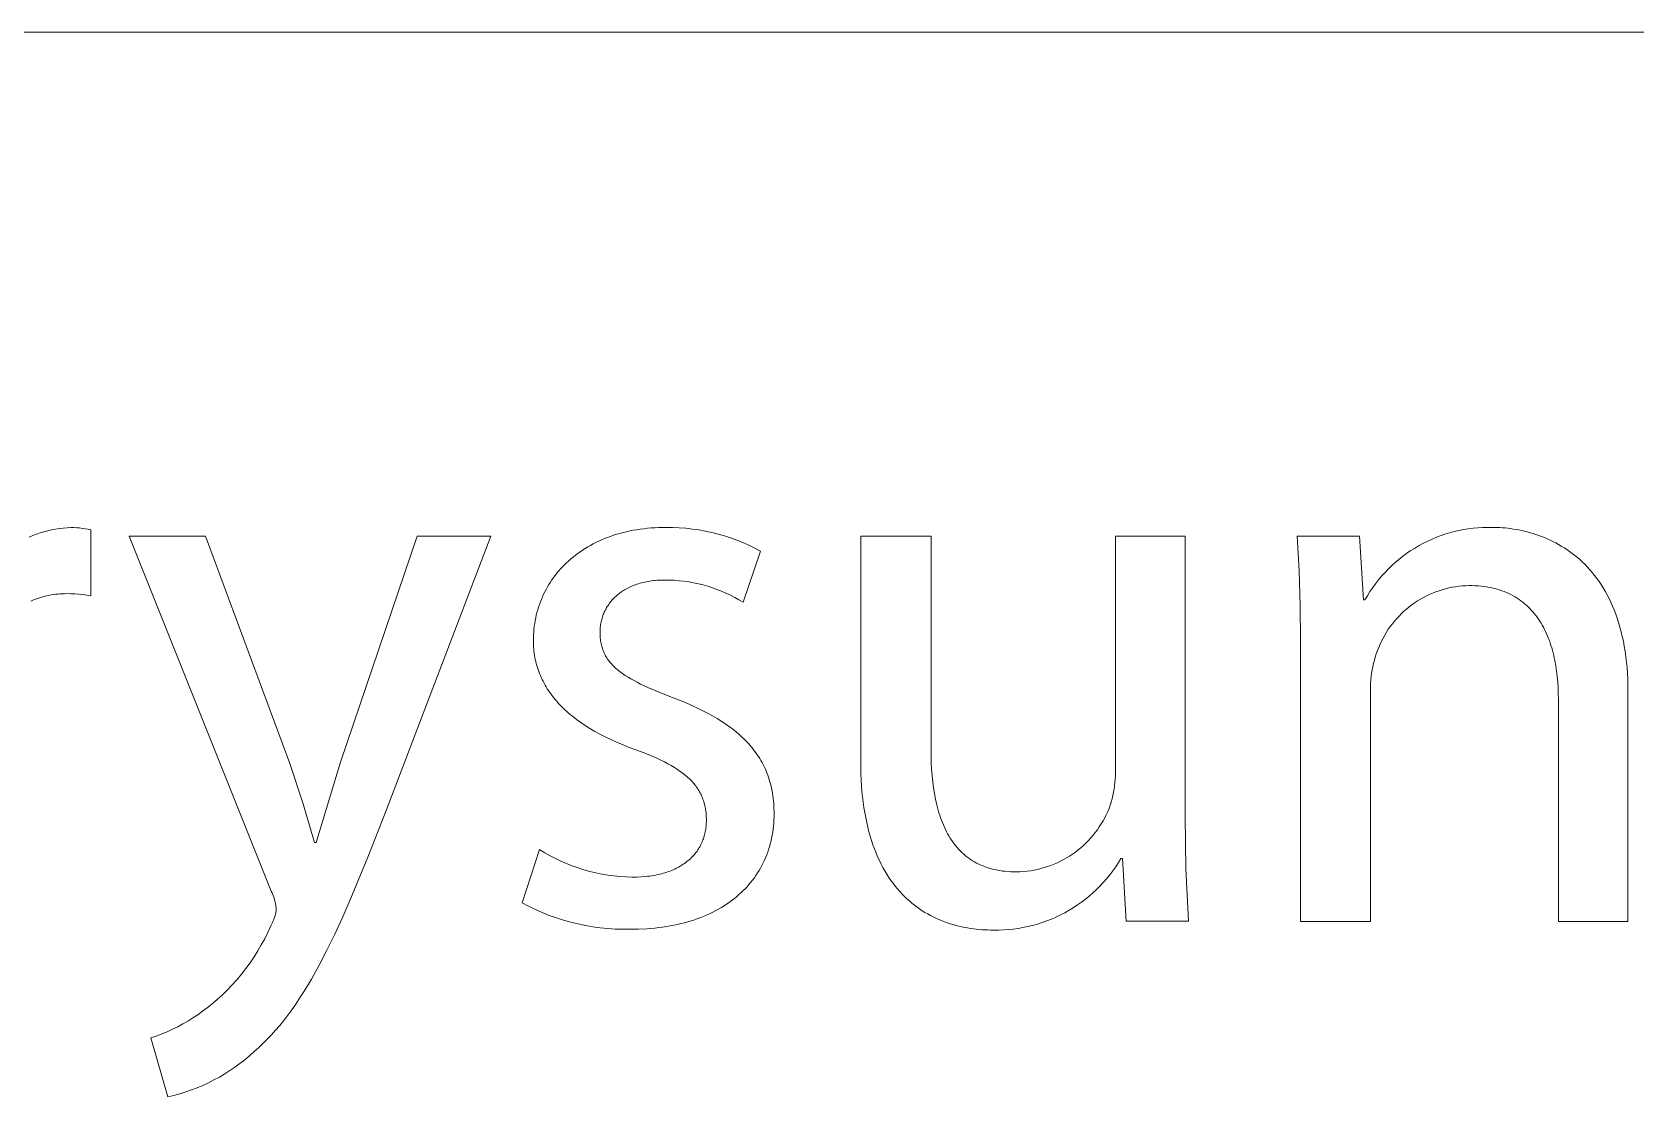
# Model space of a CAD drawing. Header units: millimetres. Extents: x -1421 to 3505, y -683 to 2759.
# Drawn here: x 2356.7 to 2456.1, y -611.1 to -545.1 of the extents above; entities that cross this region are included whole.
import ezdxf

# ---------------------------------------------------------------- set-up
doc = ezdxf.new("R2010")
doc.units = ezdxf.units.MM
doc.header["$MEASUREMENT"] = 0
doc.layers.add('Domyślny', color=7, linetype='Continuous', true_color=0x000000)

msp = doc.modelspace()

# ---------------------------------------------------------------- linework, layer by layer
at = {"layer": 'Domyślny', "color": 18, "lineweight": 15, "true_color": 0x000000}
for p, q in [((1643.607, -545.123), (3500.451, -545.123)), ((2358.853, -575.848), (2359.096, -575.835)), ((2359.096, -575.835), (2359.273, -575.839)), ((2359.273, -575.839), (2359.451, -575.85)), ((2395.296, -575.847), (2395.529, -575.836)), ((2395.529, -575.836), (2395.765, -575.829)), ((2395.765, -575.829), (2396.004, -575.826)), ((2396.004, -575.826), (2396.411, -575.831)), ((2396.411, -575.831), (2396.818, -575.85)), ((2446.335, -575.849), (2446.633, -575.831)), ((2446.633, -575.831), (2446.931, -575.824)), ((2446.931, -575.824), (2447.229, -575.826)), ((2447.229, -575.826), (2447.385, -575.828)), ((2447.385, -575.828), (2447.543, -575.832)), ((2447.543, -575.832), (2447.704, -575.84)), ((2447.704, -575.84), (2447.867, -575.851)), ((2356.502, -576.43), (2356.727, -576.336)), ((2356.727, -576.336), (2356.955, -576.25)), ((2356.955, -576.25), (2357.185, -576.172)), ((2357.185, -576.172), (2357.418, -576.101)), ((2357.418, -576.101), (2357.653, -576.039)), ((2357.653, -576.039), (2357.89, -575.984)), ((2357.89, -575.984), (2358.129, -575.938)), ((2358.129, -575.938), (2358.369, -575.9)), ((2358.369, -575.9), (2358.611, -575.87)), ((2358.611, -575.87), (2358.853, -575.848)), ((2359.451, -575.85), (2359.627, -575.865)), ((2359.627, -575.865), (2359.803, -575.886)), ((2359.803, -575.886), (2359.979, -575.913)), ((2359.979, -575.913), (2360.153, -575.945)), ((2360.153, -575.945), (2360.326, -575.982)), ((2360.326, -575.982), (2360.326, -580.067)), ((2371.52, -598.371), (2362.711, -576.374)), ((2362.711, -576.374), (2367.435, -576.374)), ((2367.435, -576.374), (2372.668, -590.464)), ((2375.817, -590.382), (2380.558, -576.374)), ((2385.134, -576.374), (2378.639, -593.384)), ((2380.558, -576.374), (2385.134, -576.374)), ((2391.474, -576.852), (2391.645, -576.765)), ((2391.645, -576.765), (2391.82, -576.682)), ((2391.82, -576.682), (2391.998, -576.602)), ((2391.998, -576.602), (2392.179, -576.525)), ((2392.179, -576.525), (2392.364, -576.453)), ((2392.364, -576.453), (2392.552, -576.384)), ((2392.552, -576.384), (2392.743, -576.318)), ((2392.743, -576.318), (2392.938, -576.257)), ((2392.938, -576.257), (2393.137, -576.199)), ((2393.137, -576.199), (2393.338, -576.145)), ((2393.338, -576.145), (2393.543, -576.096)), ((2393.543, -576.096), (2393.751, -576.05)), ((2393.751, -576.05), (2393.962, -576.008)), ((2393.962, -576.008), (2394.177, -575.971)), ((2394.177, -575.971), (2394.394, -575.937)), ((2394.394, -575.937), (2394.615, -575.908)), ((2394.615, -575.908), (2394.839, -575.883)), ((2394.839, -575.883), (2395.066, -575.863)), ((2395.066, -575.863), (2395.296, -575.847)), ((2396.818, -575.85), (2397.223, -575.882)), ((2397.223, -575.882), (2397.628, -575.928)), ((2397.628, -575.928), (2398.03, -575.987)), ((2398.03, -575.987), (2398.43, -576.06)), ((2398.43, -576.06), (2398.828, -576.146)), ((2398.828, -576.146), (2399.223, -576.245)), ((2399.223, -576.245), (2399.614, -576.358)), ((2399.614, -576.358), (2400.001, -576.484)), ((2400.001, -576.484), (2400.383, -576.622)), ((2400.383, -576.622), (2400.761, -576.774)), ((2400.761, -576.774), (2401.133, -576.938)), ((2408.067, -590.343), (2408.067, -576.368)), ((2408.067, -576.368), (2412.43, -576.368)), ((2412.43, -576.368), (2412.43, -589.588)), ((2423.863, -591.016), (2423.863, -576.368)), ((2423.863, -576.368), (2428.194, -576.368)), ((2428.194, -576.368), (2428.194, -593.738)), ((2435.26, -578.526), (2435.14, -576.368)), ((2435.14, -576.368), (2438.995, -576.368)), ((2438.995, -576.368), (2439.241, -580.321)), ((2442.658, -576.974), (2442.919, -576.831)), ((2442.919, -576.831), (2443.186, -576.697)), ((2443.186, -576.697), (2443.456, -576.572)), ((2443.456, -576.572), (2443.731, -576.456)), ((2443.731, -576.456), (2444.01, -576.349)), ((2444.01, -576.349), (2444.292, -576.252)), ((2444.292, -576.252), (2444.577, -576.165)), ((2444.577, -576.165), (2444.865, -576.088)), ((2444.865, -576.088), (2445.155, -576.02)), ((2445.155, -576.02), (2445.448, -575.962)), ((2445.448, -575.962), (2445.742, -575.914)), ((2445.742, -575.914), (2446.038, -575.877)), ((2446.038, -575.877), (2446.335, -575.849)), ((2447.867, -575.851), (2448.032, -575.865)), ((2448.032, -575.865), (2448.199, -575.882)), ((2448.199, -575.882), (2448.367, -575.903)), ((2448.367, -575.903), (2448.537, -575.928)), ((2448.537, -575.928), (2448.709, -575.956)), ((2448.709, -575.956), (2448.881, -575.988)), ((2448.881, -575.988), (2449.055, -576.024)), ((2449.055, -576.024), (2449.23, -576.063)), ((2449.23, -576.063), (2449.405, -576.107)), ((2449.405, -576.107), (2449.582, -576.155)), ((2449.582, -576.155), (2449.758, -576.208)), ((2449.758, -576.208), (2449.935, -576.264)), ((2449.935, -576.264), (2450.112, -576.325)), ((2450.112, -576.325), (2450.289, -576.391)), ((2450.289, -576.391), (2450.465, -576.461)), ((2450.465, -576.461), (2450.642, -576.536)), ((2450.642, -576.536), (2450.818, -576.616)), ((2450.818, -576.616), (2450.993, -576.701)), ((2450.993, -576.701), (2451.167, -576.79)), ((2451.167, -576.79), (2451.34, -576.885)), ((2389.962, -577.897), (2390.097, -577.779)), ((2390.097, -577.779), (2390.235, -577.664)), ((2390.235, -577.664), (2390.377, -577.552)), ((2390.377, -577.552), (2390.523, -577.442)), ((2390.523, -577.442), (2390.673, -577.336)), ((2390.673, -577.336), (2390.826, -577.233)), ((2390.826, -577.233), (2390.983, -577.133)), ((2390.983, -577.133), (2391.143, -577.036)), ((2391.143, -577.036), (2391.307, -576.942)), ((2391.307, -576.942), (2391.474, -576.852)), ((2401.86, -577.303), (2400.778, -580.468)), ((2401.133, -576.938), (2401.5, -577.114)), ((2401.5, -577.114), (2401.86, -577.303)), ((2441.204, -578.012), (2441.431, -577.818)), ((2441.431, -577.818), (2441.665, -577.633)), ((2441.665, -577.633), (2441.904, -577.456)), ((2441.904, -577.456), (2442.15, -577.287)), ((2442.15, -577.287), (2442.401, -577.126)), ((2442.401, -577.126), (2442.658, -576.974)), ((2451.34, -576.885), (2451.513, -576.985)), ((2451.513, -576.985), (2451.684, -577.091)), ((2451.684, -577.091), (2451.853, -577.201)), ((2451.853, -577.201), (2452.021, -577.318)), ((2452.021, -577.318), (2452.187, -577.44)), ((2452.187, -577.44), (2452.351, -577.567)), ((2452.351, -577.567), (2452.513, -577.701)), ((2452.513, -577.701), (2452.673, -577.84)), ((2389.022, -578.939), (2389.126, -578.8)), ((2389.126, -578.8), (2389.234, -578.663)), ((2389.234, -578.663), (2389.345, -578.529)), ((2389.345, -578.529), (2389.461, -578.397)), ((2389.461, -578.397), (2389.581, -578.268)), ((2389.581, -578.268), (2389.704, -578.142)), ((2389.704, -578.142), (2389.831, -578.018)), ((2389.831, -578.018), (2389.962, -577.897)), ((2435.325, -580.686), (2435.26, -578.526)), ((2440.365, -578.858), (2440.563, -578.636)), ((2440.563, -578.636), (2440.77, -578.421)), ((2440.77, -578.421), (2440.983, -578.212)), ((2440.983, -578.212), (2441.204, -578.012)), ((2452.673, -577.84), (2452.83, -577.985)), ((2452.83, -577.985), (2452.985, -578.136)), ((2452.985, -578.136), (2453.137, -578.294)), ((2453.137, -578.294), (2453.286, -578.458)), ((2453.286, -578.458), (2453.432, -578.628)), ((2453.432, -578.628), (2453.575, -578.804)), ((2453.575, -578.804), (2453.715, -578.988)), ((2388.482, -579.82), (2388.562, -579.668)), ((2388.562, -579.668), (2388.646, -579.518)), ((2388.646, -579.518), (2388.734, -579.37)), ((2388.734, -579.37), (2388.826, -579.224)), ((2388.826, -579.224), (2388.922, -579.08)), ((2388.922, -579.08), (2389.022, -578.939)), ((2393.281, -579.79), (2393.209, -579.839)), ((2393.355, -579.742), (2393.281, -579.79)), ((2393.43, -579.696), (2393.355, -579.742)), ((2393.508, -579.651), (2393.43, -579.696)), ((2393.587, -579.608), (2393.508, -579.651)), ((2393.669, -579.566), (2393.587, -579.608)), ((2393.752, -579.526), (2393.669, -579.566)), ((2393.837, -579.487), (2393.752, -579.526)), ((2393.923, -579.45), (2393.837, -579.487)), ((2394.012, -579.415), (2393.923, -579.45)), ((2394.102, -579.381), (2394.012, -579.415)), ((2394.194, -579.349), (2394.102, -579.381)), ((2394.288, -579.319), (2394.194, -579.349)), ((2394.384, -579.29), (2394.288, -579.319)), ((2394.481, -579.263), (2394.384, -579.29)), ((2394.58, -579.239), (2394.481, -579.263)), ((2394.681, -579.215), (2394.58, -579.239)), ((2394.784, -579.194), (2394.681, -579.215)), ((2394.888, -579.175), (2394.784, -579.194)), ((2394.995, -579.157), (2394.888, -579.175)), ((2395.103, -579.142), (2394.995, -579.157)), ((2395.212, -579.129), (2395.103, -579.142)), ((2395.324, -579.117), (2395.212, -579.129)), ((2395.437, -579.108), (2395.324, -579.117)), ((2395.551, -579.1), (2395.437, -579.108)), ((2395.668, -579.095), (2395.551, -579.1)), ((2395.786, -579.092), (2395.668, -579.095)), ((2395.906, -579.091), (2395.786, -579.092)), ((2396.208, -579.094), (2395.906, -579.091)), ((2396.509, -579.108), (2396.208, -579.094)), ((2396.81, -579.132), (2396.509, -579.108)), ((2397.11, -579.165), (2396.81, -579.132)), ((2397.408, -579.208), (2397.11, -579.165)), ((2397.705, -579.261), (2397.408, -579.208)), ((2398, -579.324), (2397.705, -579.261)), ((2398.293, -579.397), (2398, -579.324)), ((2398.584, -579.479), (2398.293, -579.397)), ((2398.871, -579.57), (2398.584, -579.479)), ((2399.155, -579.672), (2398.871, -579.57)), ((2399.436, -579.782), (2399.155, -579.672)), ((2399.713, -579.901), (2399.436, -579.782)), ((2439.489, -580.063), (2439.648, -579.81)), ((2439.648, -579.81), (2439.815, -579.563)), ((2439.815, -579.563), (2439.99, -579.322)), ((2439.99, -579.322), (2440.173, -579.087)), ((2440.173, -579.087), (2440.365, -578.858)), ((2443.931, -579.754), (2443.732, -579.825)), ((2444.133, -579.69), (2443.931, -579.754)), ((2444.337, -579.633), (2444.133, -579.69)), ((2444.543, -579.583), (2444.337, -579.633)), ((2444.75, -579.541), (2444.543, -579.583)), ((2444.959, -579.505), (2444.75, -579.541)), ((2445.169, -579.477), (2444.959, -579.505)), ((2445.379, -579.456), (2445.169, -579.477)), ((2445.59, -579.442), (2445.379, -579.456)), ((2445.802, -579.435), (2445.59, -579.442)), ((2445.992, -579.437), (2445.802, -579.435)), ((2446.177, -579.444), (2445.992, -579.437)), ((2446.359, -579.456), (2446.177, -579.444)), ((2446.537, -579.472), (2446.359, -579.456)), ((2446.712, -579.492), (2446.537, -579.472)), ((2446.882, -579.517), (2446.712, -579.492)), ((2447.049, -579.547), (2446.882, -579.517)), ((2447.212, -579.58), (2447.049, -579.547)), ((2447.372, -579.618), (2447.212, -579.58)), ((2447.528, -579.66), (2447.372, -579.618)), ((2447.68, -579.706), (2447.528, -579.66)), ((2447.829, -579.756), (2447.68, -579.706)), ((2447.974, -579.81), (2447.829, -579.756)), ((2448.116, -579.868), (2447.974, -579.81)), ((2453.715, -578.988), (2453.851, -579.177)), ((2453.851, -579.177), (2453.983, -579.374)), ((2453.983, -579.374), (2454.111, -579.577)), ((2454.111, -579.577), (2454.236, -579.788)), ((2454.236, -579.788), (2454.356, -580.005)), ((2356.722, -580.345), (2356.603, -580.397)), ((2356.843, -580.297), (2356.722, -580.345)), ((2356.966, -580.251), (2356.843, -580.297)), ((2357.09, -580.209), (2356.966, -580.251)), ((2357.216, -580.169), (2357.09, -580.209)), ((2357.343, -580.132), (2357.216, -580.169)), ((2357.471, -580.099), (2357.343, -580.132)), ((2357.601, -580.068), (2357.471, -580.099)), ((2357.733, -580.04), (2357.601, -580.068)), ((2357.865, -580.016), (2357.733, -580.04)), ((2358, -579.995), (2357.865, -580.016)), ((2358.135, -579.977), (2358, -579.995)), ((2358.272, -579.962), (2358.135, -579.977)), ((2358.411, -579.95), (2358.272, -579.962)), ((2358.55, -579.942), (2358.411, -579.95)), ((2358.691, -579.937), (2358.55, -579.942)), ((2358.834, -579.935), (2358.691, -579.937)), ((2359.084, -579.937), (2358.834, -579.935)), ((2359.334, -579.947), (2359.084, -579.937)), ((2359.583, -579.965), (2359.334, -579.947)), ((2359.832, -579.991), (2359.583, -579.965)), ((2360.08, -580.025), (2359.832, -579.991)), ((2360.326, -580.067), (2360.08, -580.025)), ((2388.04, -580.939), (2388.09, -580.774)), ((2388.09, -580.774), (2388.145, -580.61)), ((2388.145, -580.61), (2388.204, -580.449)), ((2388.204, -580.449), (2388.267, -580.289)), ((2388.267, -580.289), (2388.335, -580.131)), ((2388.335, -580.131), (2388.406, -579.974)), ((2388.406, -579.974), (2388.482, -579.82)), ((2392.313, -580.8), (2392.274, -580.87)), ((2392.355, -580.732), (2392.313, -580.8)), ((2392.398, -580.664), (2392.355, -580.732)), ((2392.444, -580.598), (2392.398, -580.664)), ((2392.491, -580.532), (2392.444, -580.598)), ((2392.54, -580.468), (2392.491, -580.532)), ((2392.592, -580.405), (2392.54, -580.468)), ((2392.645, -580.343), (2392.592, -580.405)), ((2392.7, -580.282), (2392.645, -580.343)), ((2392.757, -580.222), (2392.7, -580.282)), ((2392.816, -580.163), (2392.757, -580.222)), ((2392.876, -580.106), (2392.816, -580.163)), ((2392.939, -580.05), (2392.876, -580.106)), ((2393.004, -579.995), (2392.939, -580.05)), ((2393.07, -579.942), (2393.004, -579.995)), ((2393.138, -579.89), (2393.07, -579.942)), ((2393.209, -579.839), (2393.138, -579.89)), ((2399.986, -580.03), (2399.713, -579.901)), ((2400.255, -580.167), (2399.986, -580.03)), ((2400.519, -580.314), (2400.255, -580.167)), ((2400.778, -580.468), (2400.519, -580.314)), ((2435.337, -582.847), (2435.325, -580.686)), ((2439.241, -580.321), (2439.339, -580.321)), ((2439.339, -580.321), (2439.489, -580.063)), ((2442.078, -580.756), (2441.914, -580.889)), ((2442.246, -580.627), (2442.078, -580.756)), ((2442.419, -580.505), (2442.246, -580.627)), ((2442.596, -580.389), (2442.419, -580.505)), ((2442.777, -580.279), (2442.596, -580.389)), ((2442.961, -580.175), (2442.777, -580.279)), ((2443.149, -580.077), (2442.961, -580.175)), ((2443.34, -579.987), (2443.149, -580.077)), ((2443.535, -579.902), (2443.34, -579.987)), ((2443.732, -579.825), (2443.535, -579.902)), ((2448.254, -579.929), (2448.116, -579.868)), ((2448.389, -579.995), (2448.254, -579.929)), ((2448.52, -580.064), (2448.389, -579.995)), ((2448.648, -580.138), (2448.52, -580.064)), ((2448.773, -580.214), (2448.648, -580.138)), ((2448.894, -580.295), (2448.773, -580.214)), ((2449.012, -580.378), (2448.894, -580.295)), ((2449.127, -580.466), (2449.012, -580.378)), ((2449.238, -580.556), (2449.127, -580.466)), ((2449.346, -580.65), (2449.238, -580.556)), ((2449.451, -580.748), (2449.346, -580.65)), ((2449.553, -580.848), (2449.451, -580.748)), ((2454.356, -580.005), (2454.472, -580.23)), ((2454.472, -580.23), (2454.584, -580.462)), ((2454.584, -580.462), (2454.691, -580.701)), ((2454.691, -580.701), (2454.793, -580.947)), ((2387.826, -581.96), (2387.851, -581.787)), ((2387.851, -581.787), (2387.88, -581.614)), ((2387.88, -581.614), (2387.913, -581.443)), ((2387.913, -581.443), (2387.951, -581.274)), ((2387.951, -581.274), (2387.993, -581.105)), ((2387.993, -581.105), (2388.04, -580.939)), ((2391.955, -581.769), (2391.941, -581.849)), ((2391.97, -581.69), (2391.955, -581.769)), ((2391.988, -581.612), (2391.97, -581.69)), ((2392.007, -581.534), (2391.988, -581.612)), ((2392.029, -581.457), (2392.007, -581.534)), ((2392.052, -581.381), (2392.029, -581.457)), ((2392.078, -581.305), (2392.052, -581.381)), ((2392.106, -581.231), (2392.078, -581.305)), ((2392.135, -581.157), (2392.106, -581.231)), ((2392.167, -581.084), (2392.135, -581.157)), ((2392.201, -581.011), (2392.167, -581.084)), ((2392.236, -580.94), (2392.201, -581.011)), ((2392.274, -580.87), (2392.236, -580.94)), ((2441.035, -581.804), (2440.907, -581.973)), ((2441.168, -581.639), (2441.035, -581.804)), ((2441.307, -581.479), (2441.168, -581.639)), ((2441.451, -581.324), (2441.307, -581.479)), ((2441.6, -581.174), (2441.451, -581.324)), ((2441.754, -581.029), (2441.6, -581.174)), ((2441.914, -580.889), (2441.754, -581.029)), ((2449.651, -580.952), (2449.553, -580.848)), ((2449.747, -581.059), (2449.651, -580.952)), ((2449.839, -581.169), (2449.747, -581.059)), ((2449.928, -581.282), (2449.839, -581.169)), ((2450.014, -581.397), (2449.928, -581.282)), ((2450.098, -581.516), (2450.014, -581.397)), ((2450.178, -581.638), (2450.098, -581.516)), ((2450.255, -581.762), (2450.178, -581.638)), ((2450.329, -581.889), (2450.255, -581.762)), ((2454.793, -580.947), (2454.89, -581.201)), ((2454.89, -581.201), (2454.982, -581.463)), ((2454.982, -581.463), (2455.069, -581.732)), ((2455.069, -581.732), (2455.15, -582.009)), ((2387.77, -582.847), (2387.772, -582.667)), ((2387.772, -582.667), (2387.779, -582.489)), ((2387.779, -582.489), (2387.79, -582.312)), ((2387.79, -582.312), (2387.806, -582.136)), ((2387.806, -582.136), (2387.826, -581.96)), ((2391.905, -582.256), (2391.904, -582.338)), ((2391.904, -582.338), (2391.905, -582.431)), ((2391.908, -582.173), (2391.905, -582.256)), ((2391.905, -582.431), (2391.908, -582.521)), ((2391.913, -582.091), (2391.908, -582.173)), ((2391.908, -582.521), (2391.913, -582.61)), ((2391.92, -582.01), (2391.913, -582.091)), ((2391.913, -582.61), (2391.92, -582.698)), ((2391.93, -581.929), (2391.92, -582.01)), ((2391.92, -582.698), (2391.93, -582.784)), ((2391.941, -581.849), (2391.93, -581.929)), ((2391.93, -582.784), (2391.942, -582.869)), ((2440.458, -582.69), (2440.362, -582.878)), ((2440.561, -582.505), (2440.458, -582.69)), ((2440.671, -582.324), (2440.561, -582.505)), ((2440.786, -582.146), (2440.671, -582.324)), ((2440.907, -581.973), (2440.786, -582.146)), ((2450.401, -582.019), (2450.329, -581.889)), ((2450.469, -582.151), (2450.401, -582.019)), ((2450.535, -582.286), (2450.469, -582.151)), ((2450.598, -582.423), (2450.535, -582.286)), ((2450.658, -582.563), (2450.598, -582.423)), ((2450.715, -582.705), (2450.658, -582.563)), ((2450.77, -582.849), (2450.715, -582.705)), ((2455.15, -582.009), (2455.226, -582.295)), ((2455.226, -582.295), (2455.295, -582.588)), ((2455.295, -582.588), (2455.36, -582.889)), ((2387.772, -582.98), (2387.77, -582.847)), ((2387.776, -583.113), (2387.772, -582.98)), ((2387.783, -583.245), (2387.776, -583.113)), ((2387.794, -583.376), (2387.783, -583.245)), ((2387.807, -583.507), (2387.794, -583.376)), ((2387.824, -583.636), (2387.807, -583.507)), ((2387.843, -583.765), (2387.824, -583.636)), ((2387.865, -583.893), (2387.843, -583.765)), ((2391.942, -582.869), (2391.955, -582.952)), ((2391.955, -582.952), (2391.971, -583.034)), ((2391.971, -583.034), (2391.989, -583.114)), ((2391.989, -583.114), (2392.009, -583.194)), ((2392.009, -583.194), (2392.032, -583.271)), ((2392.032, -583.271), (2392.056, -583.348)), ((2392.056, -583.348), (2392.083, -583.423)), ((2392.083, -583.423), (2392.111, -583.498)), ((2392.111, -583.498), (2392.142, -583.571)), ((2392.142, -583.571), (2392.175, -583.643)), ((2392.175, -583.643), (2392.211, -583.713)), ((2392.211, -583.713), (2392.248, -583.783)), ((2392.248, -583.783), (2392.288, -583.852)), ((2435.337, -600.25), (2435.337, -582.847)), ((2440.042, -583.662), (2439.979, -583.864)), ((2440.112, -583.462), (2440.042, -583.662)), ((2440.188, -583.264), (2440.112, -583.462)), ((2440.272, -583.07), (2440.188, -583.264)), ((2440.362, -582.878), (2440.272, -583.07)), ((2450.821, -582.996), (2450.77, -582.849)), ((2450.87, -583.144), (2450.821, -582.996)), ((2450.917, -583.295), (2450.87, -583.144)), ((2450.961, -583.448), (2450.917, -583.295)), ((2451.002, -583.603), (2450.961, -583.448)), ((2451.041, -583.76), (2451.002, -583.603)), ((2451.077, -583.919), (2451.041, -583.76)), ((2455.36, -582.889), (2455.417, -583.198)), ((2455.417, -583.198), (2455.469, -583.516)), ((2455.469, -583.516), (2455.515, -583.842)), ((2387.891, -584.021), (2387.865, -583.893)), ((2387.919, -584.147), (2387.891, -584.021)), ((2387.95, -584.273), (2387.919, -584.147)), ((2387.985, -584.398), (2387.95, -584.273)), ((2388.022, -584.522), (2387.985, -584.398)), ((2388.062, -584.646), (2388.022, -584.522)), ((2388.106, -584.768), (2388.062, -584.646)), ((2388.152, -584.89), (2388.106, -584.768)), ((2392.288, -583.852), (2392.33, -583.92)), ((2392.33, -583.92), (2392.374, -583.986)), ((2392.374, -583.986), (2392.42, -584.052)), ((2392.42, -584.052), (2392.469, -584.117)), ((2392.469, -584.117), (2392.52, -584.181)), ((2392.52, -584.181), (2392.573, -584.244)), ((2392.573, -584.244), (2392.628, -584.307)), ((2392.628, -584.307), (2392.685, -584.368)), ((2392.685, -584.368), (2392.745, -584.429)), ((2392.745, -584.429), (2392.807, -584.489)), ((2392.807, -584.489), (2392.871, -584.549)), ((2392.871, -584.549), (2392.938, -584.607)), ((2392.938, -584.607), (2393.007, -584.666)), ((2393.007, -584.666), (2393.078, -584.723)), ((2393.078, -584.723), (2393.151, -584.78)), ((2393.151, -584.78), (2393.227, -584.837)), ((2439.782, -584.665), (2439.749, -584.869)), ((2439.822, -584.463), (2439.782, -584.665)), ((2439.868, -584.261), (2439.822, -584.463)), ((2439.92, -584.062), (2439.868, -584.261)), ((2439.979, -583.864), (2439.92, -584.062)), ((2451.11, -584.079), (2451.077, -583.919)), ((2451.17, -584.406), (2451.11, -584.079)), ((2451.22, -584.739), (2451.17, -584.406)), ((2451.26, -585.079), (2451.22, -584.739)), ((2455.515, -583.842), (2455.553, -584.177)), ((2455.553, -584.177), (2455.586, -584.52)), ((2455.586, -584.52), (2455.611, -584.871)), ((2388.202, -585.011), (2388.152, -584.89)), ((2388.254, -585.131), (2388.202, -585.011)), ((2388.31, -585.25), (2388.254, -585.131)), ((2388.369, -585.368), (2388.31, -585.25)), ((2388.431, -585.485), (2388.369, -585.368)), ((2388.495, -585.602), (2388.431, -585.485)), ((2388.563, -585.717), (2388.495, -585.602)), ((2388.634, -585.832), (2388.563, -585.717)), ((2393.227, -584.837), (2393.305, -584.893)), ((2393.305, -584.893), (2393.468, -585.003)), ((2393.468, -585.003), (2393.64, -585.112)), ((2393.64, -585.112), (2393.822, -585.22)), ((2393.822, -585.22), (2394.013, -585.327)), ((2394.013, -585.327), (2394.213, -585.432)), ((2394.213, -585.432), (2394.423, -585.538)), ((2394.423, -585.538), (2394.871, -585.748)), ((2394.871, -585.748), (2395.357, -585.958)), ((2439.69, -585.485), (2439.684, -585.691)), ((2439.684, -585.691), (2439.684, -585.898)), ((2439.703, -585.279), (2439.69, -585.485)), ((2439.723, -585.074), (2439.703, -585.279)), ((2439.749, -584.869), (2439.723, -585.074)), ((2451.291, -585.424), (2451.26, -585.079)), ((2451.313, -585.774), (2451.291, -585.424)), ((2451.326, -586.129), (2451.313, -585.774)), ((2455.611, -584.871), (2455.629, -585.232)), ((2455.629, -585.232), (2455.64, -585.601)), ((2455.64, -585.601), (2455.644, -585.98)), ((2388.708, -585.946), (2388.634, -585.832)), ((2388.786, -586.059), (2388.708, -585.946)), ((2388.866, -586.17), (2388.786, -586.059)), ((2388.949, -586.281), (2388.866, -586.17)), ((2389.036, -586.392), (2388.949, -586.281)), ((2389.125, -586.501), (2389.036, -586.392)), ((2389.218, -586.609), (2389.125, -586.501)), ((2389.314, -586.716), (2389.218, -586.609)), ((2389.413, -586.822), (2389.314, -586.716)), ((2395.357, -585.958), (2396.447, -586.39)), ((2396.447, -586.39), (2396.829, -586.539)), ((2396.829, -586.539), (2397.199, -586.691)), ((2397.199, -586.691), (2397.557, -586.847)), ((2439.684, -585.898), (2439.684, -600.25)), ((2451.33, -586.488), (2451.326, -586.129)), ((2451.33, -600.25), (2451.33, -586.488)), ((2455.644, -585.98), (2455.644, -600.25)), ((2389.515, -586.927), (2389.413, -586.822)), ((2389.621, -587.032), (2389.515, -586.927)), ((2389.729, -587.135), (2389.621, -587.032)), ((2389.841, -587.237), (2389.729, -587.135)), ((2389.955, -587.338), (2389.841, -587.237)), ((2390.073, -587.438), (2389.955, -587.338)), ((2390.195, -587.538), (2390.073, -587.438)), ((2390.446, -587.733), (2390.195, -587.538)), ((2390.711, -587.924), (2390.446, -587.733)), ((2397.557, -586.847), (2397.903, -587.005)), ((2397.903, -587.005), (2398.237, -587.168)), ((2398.237, -587.168), (2398.559, -587.334)), ((2398.559, -587.334), (2398.869, -587.504)), ((2398.869, -587.504), (2399.168, -587.679)), ((2399.168, -587.679), (2399.454, -587.857)), ((2390.988, -588.111), (2390.711, -587.924)), ((2391.279, -588.293), (2390.988, -588.111)), ((2391.582, -588.471), (2391.279, -588.293)), ((2391.898, -588.644), (2391.582, -588.471)), ((2392.227, -588.813), (2391.898, -588.644)), ((2399.454, -587.857), (2399.728, -588.04)), ((2399.728, -588.04), (2399.991, -588.228)), ((2399.991, -588.228), (2400.118, -588.324)), ((2400.118, -588.324), (2400.241, -588.421)), ((2400.241, -588.421), (2400.362, -588.519)), ((2400.362, -588.519), (2400.48, -588.619)), ((2400.48, -588.619), (2400.594, -588.72)), ((2400.594, -588.72), (2400.706, -588.822)), ((2392.569, -588.978), (2392.227, -588.813)), ((2392.924, -589.138), (2392.569, -588.978)), ((2393.293, -589.293), (2392.924, -589.138)), ((2393.674, -589.443), (2393.293, -589.293)), ((2394.069, -589.588), (2393.674, -589.443)), ((2394.648, -589.81), (2394.069, -589.588)), ((2400.706, -588.822), (2400.814, -588.925)), ((2400.814, -588.925), (2400.92, -589.03)), ((2400.92, -589.03), (2401.023, -589.136)), ((2401.023, -589.136), (2401.122, -589.244)), ((2401.122, -589.244), (2401.219, -589.353)), ((2401.219, -589.353), (2401.312, -589.464)), ((2401.312, -589.464), (2401.403, -589.576)), ((2401.403, -589.576), (2401.49, -589.689)), ((2401.49, -589.689), (2401.574, -589.805)), ((2412.43, -589.588), (2412.434, -590.009)), ((2372.668, -590.464), (2373.471, -592.904)), ((2374.292, -595.369), (2375.817, -590.382)), ((2395.182, -590.032), (2394.648, -589.81)), ((2395.432, -590.143), (2395.182, -590.032)), ((2395.671, -590.256), (2395.432, -590.143)), ((2395.9, -590.369), (2395.671, -590.256)), ((2396.117, -590.483), (2395.9, -590.369)), ((2396.324, -590.598), (2396.117, -590.483)), ((2396.521, -590.715), (2396.324, -590.598)), ((2396.707, -590.833), (2396.521, -590.715)), ((2401.574, -589.805), (2401.656, -589.921)), ((2401.656, -589.921), (2401.734, -590.04)), ((2401.734, -590.04), (2401.809, -590.159)), ((2401.809, -590.159), (2401.882, -590.281)), ((2401.882, -590.281), (2401.951, -590.404)), ((2401.951, -590.404), (2402.017, -590.529)), ((2402.017, -590.529), (2402.08, -590.655)), ((2402.08, -590.655), (2402.14, -590.783)), ((2408.08, -591.109), (2408.067, -590.343)), ((2412.434, -590.009), (2412.447, -590.42)), ((2412.447, -590.42), (2412.468, -590.822)), ((2396.883, -590.953), (2396.707, -590.833)), ((2396.967, -591.014), (2396.883, -590.953)), ((2397.049, -591.075), (2396.967, -591.014)), ((2397.128, -591.137), (2397.049, -591.075)), ((2397.205, -591.199), (2397.128, -591.137)), ((2397.28, -591.262), (2397.205, -591.199)), ((2397.352, -591.326), (2397.28, -591.262)), ((2397.422, -591.39), (2397.352, -591.326)), ((2397.489, -591.454), (2397.422, -591.39)), ((2397.554, -591.52), (2397.489, -591.454)), ((2397.616, -591.586), (2397.554, -591.52)), ((2397.677, -591.652), (2397.616, -591.586)), ((2397.735, -591.72), (2397.677, -591.652)), ((2397.79, -591.788), (2397.735, -591.72)), ((2402.14, -590.783), (2402.197, -590.913)), ((2402.197, -590.913), (2402.251, -591.045)), ((2402.251, -591.045), (2402.302, -591.179)), ((2402.302, -591.179), (2402.349, -591.314)), ((2402.349, -591.314), (2402.394, -591.451)), ((2402.394, -591.451), (2402.436, -591.59)), ((2402.436, -591.59), (2402.474, -591.731)), ((2402.474, -591.731), (2402.51, -591.873)), ((2408.096, -591.478), (2408.08, -591.109)), ((2408.119, -591.839), (2408.096, -591.478)), ((2412.468, -590.822), (2412.497, -591.215)), ((2412.497, -591.215), (2412.536, -591.598)), ((2412.536, -591.598), (2412.583, -591.97)), ((2423.813, -591.842), (2423.836, -591.636)), ((2423.836, -591.636), (2423.852, -591.429)), ((2423.852, -591.429), (2423.861, -591.223)), ((2423.861, -591.223), (2423.863, -591.016)), ((2397.844, -591.857), (2397.79, -591.788)), ((2397.895, -591.926), (2397.844, -591.857)), ((2397.944, -591.997), (2397.895, -591.926)), ((2397.991, -592.068), (2397.944, -591.997)), ((2398.035, -592.14), (2397.991, -592.068)), ((2398.078, -592.213), (2398.035, -592.14)), ((2398.118, -592.287), (2398.078, -592.213)), ((2398.156, -592.362), (2398.118, -592.287)), ((2398.192, -592.437), (2398.156, -592.362)), ((2398.226, -592.514), (2398.192, -592.437)), ((2398.258, -592.592), (2398.226, -592.514)), ((2398.288, -592.67), (2398.258, -592.592)), ((2398.315, -592.75), (2398.288, -592.67)), ((2402.51, -591.873), (2402.542, -592.018)), ((2402.542, -592.018), (2402.572, -592.165)), ((2402.572, -592.165), (2402.598, -592.313)), ((2402.598, -592.313), (2402.621, -592.464)), ((2402.621, -592.464), (2402.641, -592.616)), ((2402.641, -592.616), (2402.658, -592.771)), ((2408.147, -592.191), (2408.119, -591.839)), ((2408.181, -592.534), (2408.147, -592.191)), ((2408.222, -592.868), (2408.181, -592.534)), ((2412.583, -591.97), (2412.64, -592.333)), ((2412.64, -592.333), (2412.707, -592.685)), ((2412.707, -592.685), (2412.784, -593.026)), ((2423.6, -592.854), (2423.656, -592.654)), ((2423.656, -592.654), (2423.705, -592.453)), ((2423.705, -592.453), (2423.748, -592.25)), ((2423.748, -592.25), (2423.784, -592.047)), ((2423.784, -592.047), (2423.813, -591.842)), ((2373.471, -592.904), (2374.193, -595.369)), ((2378.639, -593.384), (2377.513, -596.271)), ((2398.341, -592.831), (2398.315, -592.75)), ((2398.364, -592.913), (2398.341, -592.831)), ((2398.386, -592.995), (2398.364, -592.913)), ((2398.406, -593.079), (2398.386, -592.995)), ((2398.423, -593.164), (2398.406, -593.079)), ((2398.439, -593.251), (2398.423, -593.164)), ((2398.453, -593.338), (2398.439, -593.251)), ((2398.465, -593.427), (2398.453, -593.338)), ((2398.475, -593.516), (2398.465, -593.427)), ((2398.483, -593.607), (2398.475, -593.516)), ((2398.49, -593.7), (2398.483, -593.607)), ((2398.494, -593.793), (2398.49, -593.7)), ((2402.658, -592.771), (2402.672, -592.927)), ((2402.672, -592.927), (2402.683, -593.086)), ((2402.683, -593.086), (2402.691, -593.247)), ((2402.691, -593.247), (2402.695, -593.409)), ((2402.697, -593.574), (2402.694, -593.77)), ((2402.695, -593.409), (2402.697, -593.574)), ((2408.268, -593.194), (2408.222, -592.868)), ((2408.319, -593.511), (2408.268, -593.194)), ((2408.376, -593.82), (2408.319, -593.511)), ((2412.784, -593.026), (2412.826, -593.192)), ((2412.826, -593.192), (2412.87, -593.356)), ((2412.87, -593.356), (2412.917, -593.517)), ((2412.917, -593.517), (2412.967, -593.674)), ((2412.967, -593.674), (2413.019, -593.829)), ((2423.197, -593.836), (2423.295, -593.643)), ((2423.295, -593.643), (2423.386, -593.446)), ((2423.386, -593.446), (2423.469, -593.246)), ((2423.469, -593.246), (2423.538, -593.051)), ((2423.538, -593.051), (2423.6, -592.854)), ((2428.194, -593.738), (2428.236, -596.988)), ((2398.41, -594.787), (2398.428, -594.701)), ((2398.428, -594.701), (2398.444, -594.614)), ((2398.444, -594.614), (2398.459, -594.526)), ((2398.459, -594.526), (2398.471, -594.438)), ((2398.471, -594.438), (2398.48, -594.348)), ((2398.48, -594.348), (2398.488, -594.258)), ((2398.488, -594.258), (2398.493, -594.168)), ((2398.493, -594.168), (2398.497, -594.076)), ((2398.497, -593.888), (2398.494, -593.793)), ((2398.498, -593.984), (2398.497, -593.888)), ((2398.497, -594.076), (2398.498, -593.984)), ((2402.611, -594.722), (2402.581, -594.906)), ((2402.637, -594.535), (2402.611, -594.722)), ((2402.659, -594.347), (2402.637, -594.535)), ((2402.675, -594.157), (2402.659, -594.347)), ((2402.687, -593.964), (2402.675, -594.157)), ((2402.694, -593.77), (2402.687, -593.964)), ((2408.439, -594.121), (2408.376, -593.82)), ((2408.507, -594.414), (2408.439, -594.121)), ((2408.579, -594.698), (2408.507, -594.414)), ((2408.657, -594.975), (2408.579, -594.698)), ((2413.019, -593.829), (2413.074, -593.981)), ((2413.074, -593.981), (2413.131, -594.13)), ((2413.131, -594.13), (2413.192, -594.275)), ((2413.192, -594.275), (2413.255, -594.418)), ((2413.255, -594.418), (2413.32, -594.558)), ((2413.32, -594.558), (2413.389, -594.694)), ((2413.389, -594.694), (2413.46, -594.827)), ((2422.613, -594.746), (2422.742, -594.572)), ((2422.742, -594.572), (2422.865, -594.394)), ((2422.865, -594.394), (2422.982, -594.212)), ((2422.982, -594.212), (2423.093, -594.026)), ((2423.093, -594.026), (2423.197, -593.836)), ((2374.193, -595.369), (2374.292, -595.369)), ((2398.014, -595.749), (2398.06, -595.675)), ((2398.06, -595.675), (2398.103, -595.599)), ((2398.103, -595.599), (2398.143, -595.522)), ((2398.143, -595.522), (2398.182, -595.445)), ((2398.182, -595.445), (2398.218, -595.366)), ((2398.218, -595.366), (2398.252, -595.286)), ((2398.252, -595.286), (2398.284, -595.205)), ((2398.284, -595.205), (2398.313, -595.124)), ((2398.313, -595.124), (2398.341, -595.041)), ((2398.341, -595.041), (2398.366, -594.957)), ((2398.366, -594.957), (2398.389, -594.873)), ((2398.389, -594.873), (2398.41, -594.787)), ((2402.412, -595.622), (2402.358, -595.795)), ((2402.461, -595.446), (2402.412, -595.622)), ((2402.506, -595.268), (2402.461, -595.446)), ((2402.546, -595.088), (2402.506, -595.268)), ((2402.581, -594.906), (2402.546, -595.088)), ((2408.74, -595.244), (2408.657, -594.975)), ((2408.828, -595.505), (2408.74, -595.244)), ((2408.92, -595.758), (2408.828, -595.505)), ((2413.46, -594.827), (2413.534, -594.957)), ((2413.534, -594.957), (2413.611, -595.083)), ((2413.611, -595.083), (2413.691, -595.207)), ((2413.691, -595.207), (2413.774, -595.327)), ((2413.774, -595.327), (2413.86, -595.443)), ((2413.86, -595.443), (2413.948, -595.556)), ((2413.948, -595.556), (2414.04, -595.666)), ((2414.04, -595.666), (2414.135, -595.772)), ((2421.551, -595.823), (2421.718, -595.686)), ((2421.718, -595.686), (2421.881, -595.542)), ((2421.881, -595.542), (2422.038, -595.393)), ((2422.038, -595.393), (2422.19, -595.239)), ((2422.19, -595.239), (2422.336, -595.08)), ((2422.336, -595.08), (2422.478, -594.915)), ((2422.478, -594.915), (2422.613, -594.746)), ((2377.513, -596.271), (2376.46, -598.812)), ((2387.065, -599.102), (2388.147, -595.805)), ((2388.147, -595.805), (2388.472, -596)), ((2388.472, -596), (2388.803, -596.184)), ((2388.803, -596.184), (2389.14, -596.357)), ((2389.14, -596.357), (2389.483, -596.519)), ((2389.483, -596.519), (2389.831, -596.669)), ((2389.831, -596.669), (2390.184, -596.807)), ((2396.983, -596.765), (2397.064, -596.712)), ((2397.064, -596.712), (2397.144, -596.658)), ((2397.144, -596.658), (2397.221, -596.602)), ((2397.221, -596.602), (2397.295, -596.545)), ((2397.295, -596.545), (2397.368, -596.486)), ((2397.368, -596.486), (2397.438, -596.426)), ((2397.438, -596.426), (2397.506, -596.364)), ((2397.506, -596.364), (2397.572, -596.301)), ((2397.572, -596.301), (2397.635, -596.236)), ((2397.635, -596.236), (2397.696, -596.17)), ((2397.696, -596.17), (2397.755, -596.103)), ((2397.755, -596.103), (2397.811, -596.035)), ((2397.811, -596.035), (2397.865, -595.965)), ((2397.865, -595.965), (2397.917, -595.894)), ((2397.917, -595.894), (2397.967, -595.822)), ((2397.967, -595.822), (2398.014, -595.749)), ((2402.022, -596.628), (2401.942, -596.787)), ((2402.098, -596.466), (2402.022, -596.628)), ((2402.17, -596.302), (2402.098, -596.466)), ((2402.237, -596.135), (2402.17, -596.302)), ((2402.3, -595.966), (2402.237, -596.135)), ((2402.358, -595.795), (2402.3, -595.966)), ((2409.017, -596.004), (2408.92, -595.758)), ((2409.118, -596.242), (2409.017, -596.004)), ((2409.224, -596.473), (2409.118, -596.242)), ((2409.333, -596.697), (2409.224, -596.473)), ((2409.447, -596.913), (2409.333, -596.697)), ((2414.135, -595.772), (2414.233, -595.875)), ((2414.233, -595.875), (2414.333, -595.974)), ((2414.333, -595.974), (2414.437, -596.069)), ((2414.437, -596.069), (2414.544, -596.161)), ((2414.544, -596.161), (2414.654, -596.249)), ((2414.654, -596.249), (2414.768, -596.333)), ((2414.768, -596.333), (2414.884, -596.414)), ((2414.884, -596.414), (2415.004, -596.491)), ((2415.004, -596.491), (2415.127, -596.564)), ((2415.127, -596.564), (2415.254, -596.633)), ((2415.254, -596.633), (2415.383, -596.698)), ((2415.383, -596.698), (2415.516, -596.76)), ((2419.862, -596.781), (2420.064, -596.701)), ((2420.064, -596.701), (2420.262, -596.614)), ((2420.262, -596.614), (2420.457, -596.521)), ((2420.457, -596.521), (2420.649, -596.421)), ((2420.649, -596.421), (2420.838, -596.314)), ((2420.838, -596.314), (2421.022, -596.2)), ((2421.022, -596.2), (2421.203, -596.081)), ((2421.203, -596.081), (2421.379, -595.955)), ((2421.379, -595.955), (2421.551, -595.823)), ((2424.048, -596.608), (2423.879, -596.864)), ((2424.208, -596.346), (2424.048, -596.608)), ((2424.306, -596.346), (2424.208, -596.346)), ((2424.536, -600.234), (2424.306, -596.346)), ((2390.184, -596.807), (2390.541, -596.933)), ((2390.541, -596.933), (2390.902, -597.047)), ((2390.902, -597.047), (2391.267, -597.149)), ((2391.267, -597.149), (2391.636, -597.238)), ((2391.636, -597.238), (2392.007, -597.315)), ((2392.007, -597.315), (2392.38, -597.38)), ((2392.38, -597.38), (2392.755, -597.431)), ((2392.755, -597.431), (2393.132, -597.471)), ((2393.132, -597.471), (2393.51, -597.497)), ((2393.51, -597.497), (2393.888, -597.511)), ((2393.888, -597.511), (2394.177, -597.507)), ((2394.177, -597.507), (2394.457, -597.493)), ((2394.457, -597.493), (2394.726, -597.471)), ((2394.726, -597.471), (2394.857, -597.457)), ((2394.857, -597.457), (2394.986, -597.44)), ((2394.986, -597.44), (2395.112, -597.422)), ((2395.112, -597.422), (2395.236, -597.401)), ((2395.236, -597.401), (2395.358, -597.379)), ((2395.358, -597.379), (2395.477, -597.354)), ((2395.477, -597.354), (2395.594, -597.328)), ((2395.594, -597.328), (2395.709, -597.299)), ((2395.709, -597.299), (2395.821, -597.269)), ((2395.821, -597.269), (2395.93, -597.237)), ((2395.93, -597.237), (2396.038, -597.203)), ((2396.038, -597.203), (2396.143, -597.167)), ((2396.143, -597.167), (2396.245, -597.129)), ((2396.245, -597.129), (2396.346, -597.09)), ((2396.346, -597.09), (2396.444, -597.048)), ((2396.444, -597.048), (2396.539, -597.005)), ((2396.539, -597.005), (2396.633, -596.961)), ((2396.633, -596.961), (2396.724, -596.914)), ((2396.724, -596.914), (2396.812, -596.866)), ((2396.812, -596.866), (2396.899, -596.817)), ((2396.899, -596.817), (2396.983, -596.765)), ((2401.366, -597.688), (2401.254, -597.828)), ((2401.472, -597.544), (2401.366, -597.688)), ((2401.575, -597.398), (2401.472, -597.544)), ((2401.673, -597.249), (2401.575, -597.398)), ((2401.767, -597.098), (2401.673, -597.249)), ((2401.857, -596.943), (2401.767, -597.098)), ((2401.942, -596.787), (2401.857, -596.943)), ((2409.565, -597.123), (2409.447, -596.913)), ((2409.686, -597.325), (2409.565, -597.123)), ((2409.812, -597.521), (2409.686, -597.325)), ((2409.94, -597.71), (2409.812, -597.521)), ((2410.073, -597.892), (2409.94, -597.71)), ((2415.516, -596.76), (2415.653, -596.817)), ((2415.653, -596.817), (2415.793, -596.87)), ((2415.793, -596.87), (2415.936, -596.919)), ((2415.936, -596.919), (2416.082, -596.965)), ((2416.082, -596.965), (2416.233, -597.006)), ((2416.233, -597.006), (2416.386, -597.042)), ((2416.386, -597.042), (2416.543, -597.075)), ((2416.543, -597.075), (2416.704, -597.103)), ((2416.704, -597.103), (2416.869, -597.128)), ((2416.869, -597.128), (2417.036, -597.147)), ((2417.036, -597.147), (2417.208, -597.163)), ((2417.208, -597.163), (2417.383, -597.174)), ((2417.383, -597.174), (2417.562, -597.181)), ((2417.562, -597.181), (2417.745, -597.183)), ((2417.745, -597.183), (2417.961, -597.176)), ((2417.961, -597.176), (2418.177, -597.162)), ((2418.177, -597.162), (2418.393, -597.14)), ((2418.393, -597.14), (2418.608, -597.11)), ((2418.608, -597.11), (2418.821, -597.074)), ((2418.821, -597.074), (2419.033, -597.03)), ((2419.033, -597.03), (2419.243, -596.978)), ((2419.243, -596.978), (2419.452, -596.92)), ((2419.452, -596.92), (2419.658, -596.854)), ((2419.658, -596.854), (2419.862, -596.781)), ((2423.323, -597.596), (2423.121, -597.827)), ((2423.517, -597.359), (2423.323, -597.596)), ((2423.702, -597.114), (2423.517, -597.359)), ((2423.879, -596.864), (2423.702, -597.114)), ((2428.236, -596.988), (2428.39, -600.234)), ((2371.568, -598.478), (2371.52, -598.371)), ((2371.613, -598.587), (2371.568, -598.478)), ((2371.654, -598.698), (2371.613, -598.587)), ((2371.691, -598.81), (2371.654, -598.698)), ((2400.498, -598.613), (2400.357, -598.733)), ((2400.635, -598.489), (2400.498, -598.613)), ((2400.767, -598.363), (2400.635, -598.489)), ((2400.895, -598.234), (2400.767, -598.363)), ((2401.019, -598.102), (2400.895, -598.234)), ((2401.139, -597.966), (2401.019, -598.102)), ((2401.254, -597.828), (2401.139, -597.966)), ((2410.208, -598.067), (2410.073, -597.892)), ((2410.347, -598.236), (2410.208, -598.067)), ((2410.489, -598.398), (2410.347, -598.236)), ((2410.634, -598.554), (2410.489, -598.398)), ((2410.782, -598.704), (2410.634, -598.554)), ((2410.932, -598.848), (2410.782, -598.704)), ((2422.239, -598.678), (2422.001, -598.871)), ((2422.47, -598.476), (2422.239, -598.678)), ((2422.694, -598.267), (2422.47, -598.476)), ((2422.911, -598.051), (2422.694, -598.267)), ((2423.121, -597.827), (2422.911, -598.051)), ((2371.724, -598.923), (2371.691, -598.81)), ((2371.753, -599.037), (2371.724, -598.923)), ((2371.779, -599.153), (2371.753, -599.037)), ((2371.774, -599.795), (2371.796, -599.698)), ((2371.8, -599.269), (2371.779, -599.153)), ((2371.796, -599.698), (2371.815, -599.601)), ((2371.818, -599.385), (2371.8, -599.269)), ((2371.815, -599.601), (2371.831, -599.502)), ((2371.831, -599.502), (2371.818, -599.385)), ((2376.46, -598.812), (2375.954, -599.961)), ((2387.477, -599.318), (2387.065, -599.102)), ((2387.897, -599.519), (2387.477, -599.318)), ((2388.324, -599.706), (2387.897, -599.519)), ((2388.757, -599.878), (2388.324, -599.706)), ((2398.907, -599.673), (2398.725, -599.761)), ((2399.084, -599.582), (2398.907, -599.673)), ((2399.257, -599.487), (2399.084, -599.582)), ((2399.427, -599.389), (2399.257, -599.487)), ((2399.592, -599.288), (2399.427, -599.389)), ((2399.753, -599.183), (2399.592, -599.288)), ((2399.91, -599.075), (2399.753, -599.183)), ((2400.063, -598.964), (2399.91, -599.075)), ((2400.212, -598.85), (2400.063, -598.964)), ((2400.357, -598.733), (2400.212, -598.85)), ((2411.085, -598.986), (2410.932, -598.848)), ((2411.241, -599.118), (2411.085, -598.986)), ((2411.399, -599.244), (2411.241, -599.118)), ((2411.559, -599.364), (2411.399, -599.244)), ((2411.722, -599.479), (2411.559, -599.364)), ((2411.886, -599.588), (2411.722, -599.479)), ((2412.053, -599.691), (2411.886, -599.588)), ((2412.221, -599.79), (2412.053, -599.691)), ((2420.988, -599.56), (2420.72, -599.711)), ((2421.25, -599.401), (2420.988, -599.56)), ((2421.506, -599.233), (2421.25, -599.401)), ((2421.757, -599.056), (2421.506, -599.233)), ((2422.001, -598.871), (2421.757, -599.056)), ((2371.305, -600.933), (2371.487, -600.536)), ((2371.487, -600.536), (2371.533, -600.448)), ((2371.533, -600.448), (2371.576, -600.358)), ((2371.576, -600.358), (2371.617, -600.267)), ((2371.617, -600.267), (2371.654, -600.175)), ((2371.654, -600.175), (2371.689, -600.081)), ((2371.689, -600.081), (2371.72, -599.987)), ((2371.72, -599.987), (2371.749, -599.892)), ((2371.749, -599.892), (2371.774, -599.795)), ((2375.954, -599.961), (2375.458, -601.034)), ((2389.195, -600.035), (2388.757, -599.878)), ((2389.638, -600.176), (2389.195, -600.035)), ((2390.087, -600.302), (2389.638, -600.176)), ((2390.539, -600.413), (2390.087, -600.302)), ((2390.995, -600.508), (2390.539, -600.413)), ((2391.454, -600.587), (2390.995, -600.508)), ((2391.915, -600.65), (2391.454, -600.587)), ((2392.378, -600.697), (2391.915, -600.65)), ((2392.843, -600.728), (2392.378, -600.697)), ((2395.056, -600.689), (2394.806, -600.708)), ((2395.301, -600.666), (2395.056, -600.689)), ((2395.543, -600.638), (2395.301, -600.666)), ((2395.782, -600.607), (2395.543, -600.638)), ((2396.017, -600.571), (2395.782, -600.607)), ((2396.248, -600.532), (2396.017, -600.571)), ((2396.475, -600.488), (2396.248, -600.532)), ((2396.699, -600.441), (2396.475, -600.488)), ((2396.918, -600.39), (2396.699, -600.441)), ((2397.134, -600.334), (2396.918, -600.39)), ((2397.347, -600.276), (2397.134, -600.334)), ((2397.555, -600.213), (2397.347, -600.276)), ((2397.76, -600.147), (2397.555, -600.213)), ((2397.961, -600.077), (2397.76, -600.147)), ((2398.158, -600.003), (2397.961, -600.077)), ((2398.351, -599.926), (2398.158, -600.003)), ((2398.54, -599.845), (2398.351, -599.926)), ((2398.725, -599.761), (2398.54, -599.845)), ((2412.39, -599.883), (2412.221, -599.79)), ((2412.562, -599.97), (2412.39, -599.883)), ((2412.734, -600.053), (2412.562, -599.97)), ((2412.908, -600.131), (2412.734, -600.053)), ((2413.084, -600.204), (2412.908, -600.131)), ((2413.26, -600.272), (2413.084, -600.204)), ((2413.437, -600.335), (2413.26, -600.272)), ((2413.615, -600.394), (2413.437, -600.335)), ((2413.794, -600.449), (2413.615, -600.394)), ((2413.973, -600.499), (2413.794, -600.449)), ((2414.153, -600.544), (2413.973, -600.499)), ((2414.333, -600.586), (2414.153, -600.544)), ((2414.513, -600.623), (2414.333, -600.586)), ((2414.693, -600.656), (2414.513, -600.623)), ((2414.874, -600.686), (2414.693, -600.656)), ((2415.054, -600.711), (2414.874, -600.686)), ((2417.829, -600.685), (2417.525, -600.727)), ((2418.131, -600.633), (2417.829, -600.685)), ((2418.431, -600.57), (2418.131, -600.633)), ((2418.729, -600.497), (2418.431, -600.57)), ((2419.024, -600.414), (2418.729, -600.497)), ((2419.316, -600.321), (2419.024, -600.414)), ((2419.605, -600.218), (2419.316, -600.321)), ((2419.89, -600.106), (2419.605, -600.218)), ((2420.171, -599.983), (2419.89, -600.106)), ((2420.448, -599.852), (2420.171, -599.983)), ((2420.72, -599.711), (2420.448, -599.852)), ((2428.39, -600.234), (2424.536, -600.234)), ((2439.684, -600.25), (2435.337, -600.25)), ((2455.644, -600.25), (2451.33, -600.25)), ((2370.901, -601.709), (2371.11, -601.325)), ((2371.11, -601.325), (2371.305, -600.933)), ((2375.458, -601.034), (2374.969, -602.035)), ((2393.308, -600.743), (2392.843, -600.728)), ((2393.774, -600.742), (2393.308, -600.743)), ((2394.297, -600.734), (2393.774, -600.742)), ((2394.806, -600.708), (2394.297, -600.734)), ((2415.234, -600.733), (2415.054, -600.711)), ((2415.414, -600.752), (2415.234, -600.733)), ((2415.593, -600.766), (2415.414, -600.752)), ((2415.771, -600.778), (2415.593, -600.766)), ((2415.949, -600.785), (2415.771, -600.778)), ((2416.126, -600.79), (2415.949, -600.785)), ((2416.301, -600.792), (2416.126, -600.79)), ((2416.608, -600.791), (2416.301, -600.792)), ((2416.914, -600.78), (2416.608, -600.791)), ((2417.22, -600.759), (2416.914, -600.78)), ((2417.525, -600.727), (2417.22, -600.759)), ((2370.201, -602.818), (2370.447, -602.456)), ((2370.447, -602.456), (2370.68, -602.086)), ((2370.68, -602.086), (2370.901, -601.709)), ((2374.969, -602.035), (2374.485, -602.965)), ((2369.393, -603.85), (2369.674, -603.515)), ((2369.674, -603.515), (2369.943, -603.171)), ((2369.943, -603.171), (2370.201, -602.818)), ((2374.485, -602.965), (2374.002, -603.83)), ((2368.485, -604.797), (2368.798, -604.491)), ((2368.798, -604.491), (2369.101, -604.176)), ((2369.101, -604.176), (2369.393, -603.85)), ((2373.519, -604.633), (2373.276, -605.012)), ((2373.761, -604.239), (2373.519, -604.633)), ((2374.002, -603.83), (2373.761, -604.239)), ((2367.259, -605.824), (2367.548, -605.604)), ((2367.548, -605.604), (2367.829, -605.375)), ((2367.829, -605.375), (2368.162, -605.091)), ((2368.162, -605.091), (2368.485, -604.797)), ((2373.033, -605.376), (2372.787, -605.727)), ((2373.276, -605.012), (2373.033, -605.376)), ((2365.716, -606.78), (2366.037, -606.609)), ((2366.037, -606.609), (2366.352, -606.428)), ((2366.352, -606.428), (2366.66, -606.236)), ((2366.66, -606.236), (2366.963, -606.035)), ((2366.963, -606.035), (2367.259, -605.824)), ((2372.29, -606.388), (2372.038, -606.699)), ((2372.54, -606.064), (2372.29, -606.388)), ((2372.787, -605.727), (2372.54, -606.064)), ((2364.04, -607.474), (2364.384, -607.357)), ((2365.106, -611.132), (2364.04, -607.474)), ((2364.384, -607.357), (2364.724, -607.229)), ((2364.724, -607.229), (2365.059, -607.09)), ((2365.059, -607.09), (2365.39, -606.94)), ((2365.39, -606.94), (2365.716, -606.78)), ((2371.263, -607.562), (2370.998, -607.828)), ((2371.525, -607.286), (2371.263, -607.562)), ((2371.783, -606.999), (2371.525, -607.286)), ((2372.038, -606.699), (2371.783, -606.999)), ((2370.169, -608.582), (2369.876, -608.826)), ((2370.454, -608.327), (2370.169, -608.582)), ((2370.728, -608.082), (2370.454, -608.327)), ((2370.998, -607.828), (2370.728, -608.082)), ((2368.951, -609.502), (2368.629, -609.706)), ((2369.267, -609.287), (2368.951, -609.502)), ((2369.575, -609.062), (2369.267, -609.287)), ((2369.876, -608.826), (2369.575, -609.062)), ((2366.926, -610.564), (2366.57, -610.701)), ((2367.278, -610.415), (2366.926, -610.564)), ((2367.624, -610.254), (2367.278, -610.415)), ((2367.965, -610.083), (2367.624, -610.254)), ((2368.3, -609.9), (2367.965, -610.083)), ((2368.629, -609.706), (2368.3, -609.9)), ((2365.477, -611.042), (2365.106, -611.132)), ((2365.845, -610.941), (2365.477, -611.042)), ((2366.21, -610.827), (2365.845, -610.941)), ((2366.57, -610.701), (2366.21, -610.827))]:
    msp.add_line(p, q, dxfattribs=at)

doc.saveas('drawing.dxf')
